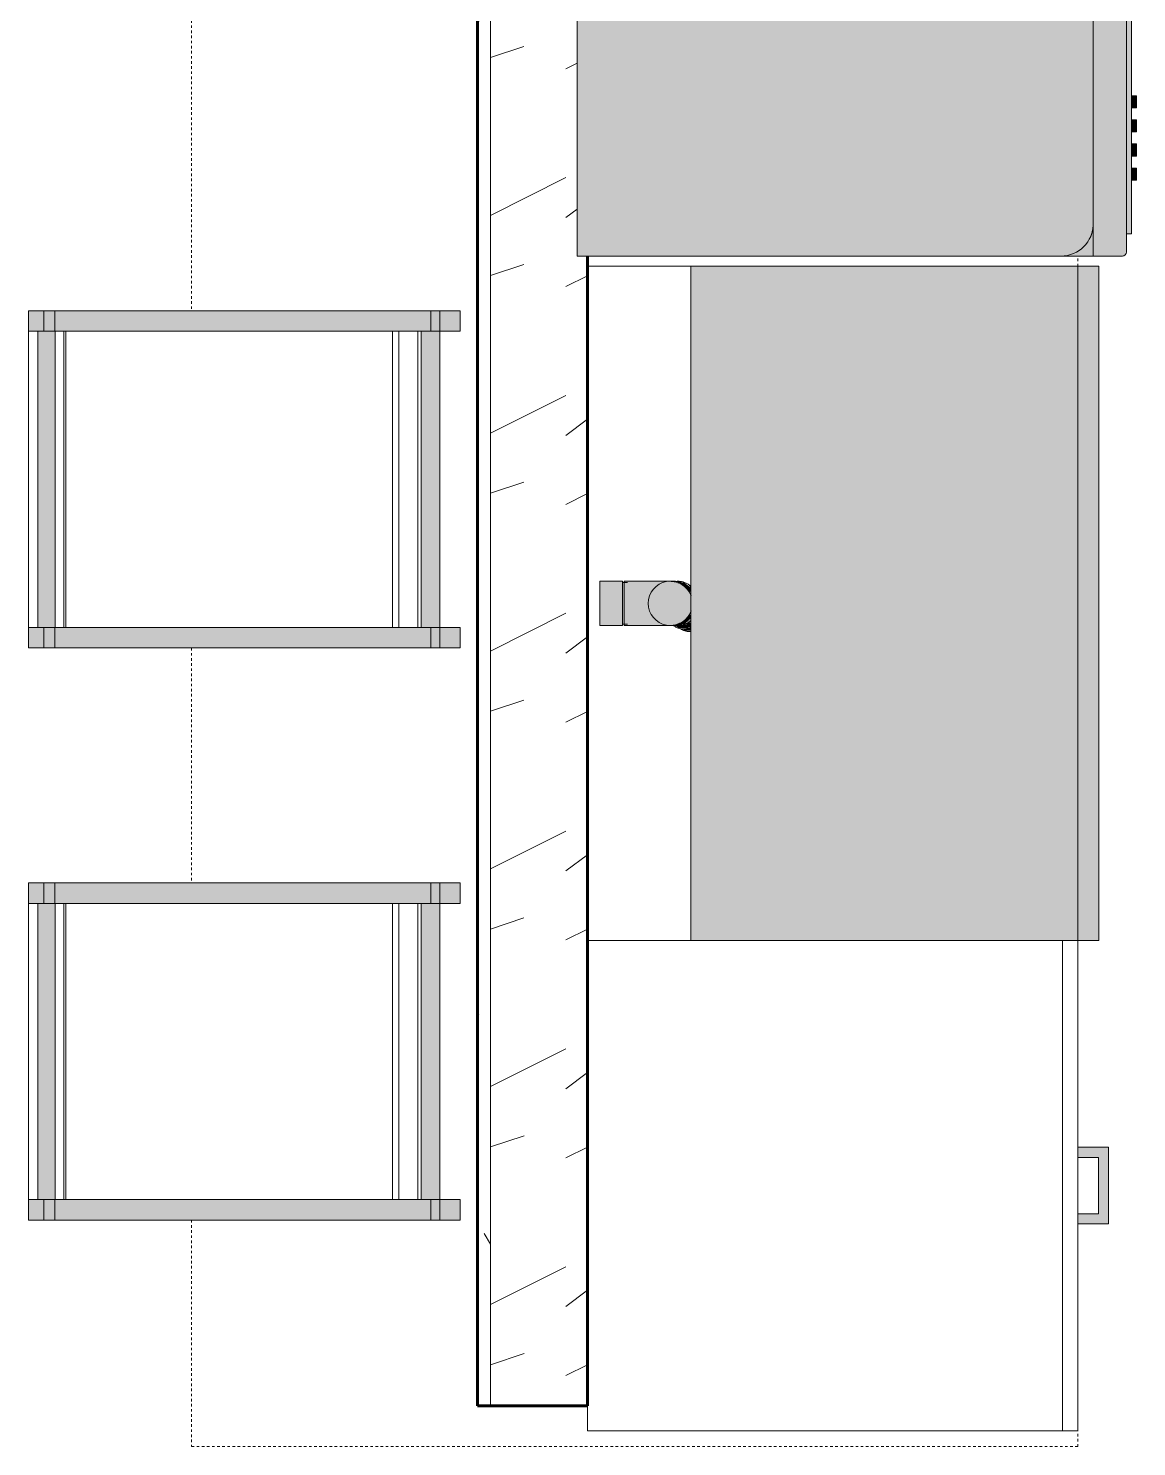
# Model space of a CAD drawing. Header units: inches. Extents: x -4169 to -1846, y 9706 to 12377.
# Drawn here: x -3640.9 to -3586.6, y 10031.1 to 10100.5 of the extents above; entities that cross this region are included whole.
import ezdxf

# ---------------------------------------------------------------- set-up
doc = ezdxf.new("R2010")
doc.units = ezdxf.units.IN
doc.header["$MEASUREMENT"] = 0
doc.linetypes.add('Dash', pattern=[0.25, 0.125, -0.125])
for name, color, linetype, lineweight in [('0-1', 7, 'Continuous', 5), ('0-2', 50, 'Continuous', 18), ('A-GENM-1', 11, 'Continuous', 9), ('A-GENM-2', 250, 'Continuous', 9), ('A-WALL-4', 10, 'Continuous', 60), ('A-WALL-5', 50, 'Continuous', 18), ('A-WALL-PATT-1', 250, 'Continuous', 9), ('A-WALL-PATT-2', 253, 'Continuous', 9), ('I-FURN-1', 250, 'Continuous', 9), ('I-FURN-2', 9, 'Continuous', 9), ('P-SANR-FIXT-2', 250, 'Continuous', 9), ('P-SANR-FIXT-3', 55, 'Continuous', 9), ('Q-CASE-3', 250, 'Continuous', 9), ('Q-CASE-5', 254, 'Continuous', 9), ('Q-CASE-HDLN-1', 250, 'Dash', 9), ('Q-SPCQ-1', 250, 'Continuous', 9), ('Q-SPCQ-2', 55, 'Continuous', 9)]:
    doc.layers.add(name, color=color, linetype=linetype, lineweight=lineweight)

# ---------------------------------------------------------------- blocks, each defined once
blk = doc.blocks.new('OD_CW_Countertop - OD_CW_Countertop-2487201-ENLARGED RCP - 3RD FLOOR PLAN')
at = {"layer": 'Q-CASE-HDLN-1'}
for p, q in [((0.738, 24), (0.738, -19.375)), ((11.829, 24), (0.738, 24)), ((39.829, 24), (28.329, 24)), ((71.052, 24), (56.329, 24)), ((0.738, -19.375), (11.638, -19.375)), ((12.137, -19.375), (14.888, -19.375)), ((15.388, -19.375), (25.513, -19.375)), ((58.513, -19.375), (59.013, -19.375))]:
    blk.add_line(p, q, dxfattribs=at)
blk = doc.blocks.new('Dishwasher_15404 - 34_ counter-1372825-ENLARGED RCP - 3RD FLOOR PLAN')
at = {"layer": 'Q-SPCQ-2'}
for points in [[(0, -24), (23.675, -24), (24.083, -23.946), (24.463, -23.789), (24.833, -23.481), (25.065, -23.149), (25.205, -22.767), (25.25, -22.425), (25.25, -1.575), (25.167, -1.095), (24.982, -0.713), (24.74, -0.424), (24.463, -0.211), (24.083, -0.054), (23.675, 0), (0, 0), (0, -15.5)], [(26.588, -24), (26.731, -23.978), (26.817, -23.942), (26.875, -23.803), (26.868, -0.146), (26.817, -0.058), (26.678, 0), (25.25, 0), (25.25, -24), (25.803, -24)], [(27.125, -2.609), (27.125, -1.093), (26.875, -1.093), (26.875, -2.609)], [(27.125, -3.814), (27.125, -2.609), (26.875, -2.63), (26.875, -3.814)], [(26.875, -20.186), (27.125, -20.186), (27.125, -3.814), (26.875, -3.814), (26.875, -18.074)], [(27.125, -5.808), (27.375, -5.808), (27.375, -4.824), (27.125, -4.824), (27.125, -5.554)], [(27.375, -6.793), (27.375, -5.808), (27.125, -5.808), (27.125, -6.793)], [(27.125, -16.741), (27.375, -16.741), (27.375, -16.15), (27.125, -16.15), (27.125, -16.586)], [(27.375, -17.922), (27.375, -17.331), (27.125, -17.331), (27.125, -17.922)], [(27.375, -19.103), (27.375, -18.512), (27.125, -18.512), (27.125, -19.103)], [(27.125, -20.284), (27.375, -20.284), (27.375, -19.693), (27.125, -19.693), (27.125, -20.186)], [(27.125, -21.391), (27.125, -20.186), (26.875, -20.186), (26.875, -21.391)], [(26.875, -22.907), (27.125, -22.907), (27.125, -21.391), (26.875, -21.391)]]:
    blk.add_hatch(color=256, dxfattribs=at).paths.add_polyline_path(points, flags=0)
h = blk.add_hatch(color=256, dxfattribs=at)
h.paths.add_polyline_path([(23.675, -24), (25.25, -24), (25.25, -22.425), (25.196, -22.833), (24.962, -23.333), (24.74, -23.576), (24.463, -23.789), (24.083, -23.946)], flags=0)
h.paths.add_polyline_path([(25.25, -1.575), (25.25, 0), (23.675, 0), (24.083, -0.054), (24.463, -0.211), (24.833, -0.519), (25.039, -0.787), (25.217, -1.254)], flags=0)
h = blk.add_hatch(color=256, dxfattribs=at)
h.paths.add_polyline_path([(25.065, -23.149), (25.12, -23.053), (25.134, -22.983)], flags=0)
h.paths.add_polyline_path([(25.201, -22.795), (25.217, -22.746), (25.204, -22.776)], flags=0)
h.paths.add_polyline_path([(25.004, -0.742), (24.962, -0.667), (24.982, -0.713)], flags=0)
at = {"layer": 'Q-SPCQ-1'}
for p, q in [((0, -24), (0, 0)), ((0, 0), (23.675, 0)), ((23.675, 0), (25.25, 0)), ((25.25, 0), (26.678, 0)), ((25.25, 0), (25.25, -1.575)), ((26.875, -0.197), (26.875, -23.803)), ((27.125, -1.093), (26.875, -1.093)), ((27.125, -2.609), (27.125, -1.093)), ((25.25, -1.575), (25.25, -22.425)), ((27.125, -3.814), (27.125, -2.609)), ((27.125, -20.186), (27.125, -3.814)), ((27.125, -4.824), (27.375, -4.824)), ((27.375, -5.808), (27.375, -4.824)), ((27.375, -6.793), (27.375, -5.808)), ((27.375, -6.793), (27.125, -6.793)), ((27.375, -16.15), (27.125, -16.15)), ((27.375, -16.741), (27.375, -16.15)), ((27.375, -16.741), (27.125, -16.741)), ((27.375, -17.331), (27.125, -17.331)), ((27.375, -17.922), (27.375, -17.331)), ((27.375, -17.922), (27.125, -17.922)), ((27.375, -18.512), (27.125, -18.512)), ((27.375, -19.103), (27.375, -18.512)), ((27.375, -19.103), (27.125, -19.103)), ((27.375, -19.693), (27.125, -19.693)), ((27.375, -20.284), (27.375, -19.693)), ((27.125, -21.391), (27.125, -20.186)), ((27.375, -20.284), (27.125, -20.284)), ((27.125, -22.907), (27.125, -21.391)), ((25.25, -22.425), (25.25, -24)), ((27.125, -22.907), (26.875, -22.907)), ((23.675, -24), (0, -24)), ((25.25, -24), (23.675, -24)), ((26.678, -24), (25.25, -24))]:
    blk.add_line(p, q, dxfattribs=at)
for centre, radius, start, end in [((26.678, -0.197), 0.197, 0, 90), ((23.675, -1.575), 1.575, 0, 90), ((23.675, -1.575), 1.575, 32.07702, 42.33591), ((26.678, -0.197), 0.197, 15, 75), ((23.675, -1.575), 1.575, 17.81823, 27.52661), ((23.675, -1.575), 1.575, 0, 13.64245), ((23.675, -22.425), 1.575, 270, 0), ((23.675, -22.425), 1.575, 332.47339, 342.18177), ((23.675, -22.425), 1.575, 346.35755, 0), ((23.675, -22.425), 1.575, 317.66409, 327.92298), ((26.678, -23.803), 0.197, 270, 0)]:
    blk.add_arc(centre, radius, start, end, dxfattribs=at)
blk = doc.blocks.new('Bar_Stool_6722_1_ - Bar_Stool_6722_1_-1372833-ENLARGED RCP - 3RD FLOOR PLAN')
at = {"layer": 'I-FURN-2'}
for points in [[(0, -0.46), (0, -0.75), (1, -0.75), (1, 0), (0, 0)], [(15.5, 0), (15.5, -0.75), (16.5, -0.75), (16.5, 0), (16, 0)], [(1, -0.754), (1, -1.305), (15.5, -1.299), (15.5, -0.46), (1, -0.46), (1, -0.75)], [(0, -1.299), (1, -1.299), (1, -0.75), (0, -0.754), (0, -0.941)], [(0, -1.827), (0, -19.692), (1, -19.692), (1, -1.299), (0, -1.299)], [(15.5, -1.299), (16.5, -1.299), (16.5, -0.75), (15.5, -0.754), (15.5, -0.941)], [(15.5, -17.827), (15.5, -19.692), (16.5, -19.692), (16.5, -1.299), (15.5, -1.299), (15.5, -1.827)], [(1, -20.135), (15.5, -20.126), (15.5, -19.223), (1, -19.223), (1, -19.692)], [(0, -19.886), (0, -20.135), (1, -20.135), (1, -19.692), (0, -19.692)], [(15.5, -19.921), (15.5, -20.135), (16.5, -20.135), (16.5, -19.692), (15.5, -19.698), (15.5, -19.886)], [(0, -21.133), (1, -21.133), (1, -20.135), (0, -20.135)], [(15.5, -21.133), (16.5, -21.133), (16.5, -20.135), (15.5, -20.135)]]:
    blk.add_hatch(color=256, dxfattribs=at).paths.add_polyline_path(points, flags=0)
at = {"layer": 'I-FURN-1'}
for p, q in [((0, 0), (0, -0.75)), ((0, 0), (1, 0)), ((1, -0.75), (1, 0)), ((15.5, 0), (1, 0)), ((15.5, -0.46), (1, -0.46)), ((15.5, 0), (15.5, -0.75)), ((15.5, 0), (16.5, 0)), ((16.5, -0.75), (16.5, 0)), ((0, -0.75), (0, -1.299)), ((1, -0.75), (0, -0.75)), ((0, -1.299), (0, -19.692)), ((1, -1.299), (0, -1.299)), ((1, -1.299), (1, -0.75)), ((1, -19.692), (1, -1.299)), ((1, -1.305), (15.5, -1.305)), ((15.5, -0.75), (15.5, -1.299)), ((16.5, -0.75), (15.5, -0.75)), ((15.5, -1.299), (15.5, -19.692)), ((16.5, -1.299), (15.5, -1.299)), ((16.5, -1.299), (16.5, -0.75)), ((16.5, -19.692), (16.5, -1.299)), ((15.5, -1.73), (1, -1.73)), ((15.5, -1.827), (1, -1.827)), ((15.5, -17.827), (1, -17.827)), ((15.5, -18.132), (1, -18.132)), ((15.5, -19.066), (1, -19.066)), ((15.5, -19.223), (1, -19.223)), ((1, -19.692), (0, -19.692)), ((0, -19.692), (0, -20.135)), ((1, -20.135), (1, -19.692)), ((15.5, -19.692), (15.5, -20.135)), ((16.5, -19.692), (15.5, -19.692)), ((16.5, -20.135), (16.5, -19.692)), ((0, -20.135), (0, -21.133)), ((1, -20.135), (0, -20.135)), ((1, -20.135), (15.5, -20.135)), ((1, -21.133), (1, -20.135)), ((15.5, -20.135), (15.5, -21.133)), ((16.5, -20.135), (15.5, -20.135)), ((16.5, -21.133), (16.5, -20.135)), ((0, -21.133), (1, -21.133)), ((15.5, -21.133), (16.5, -21.133))]:
    blk.add_line(p, q, dxfattribs=at)
blk = doc.blocks.new('Bar_Stool_6722_1_ - Bar_Stool_6722_1_-1229311-ENLARGED RCP - 3RD FLOOR PLAN')
at = {"layer": 'I-FURN-2'}
for points in [[(1, 20.135), (1, 21.133), (0, 21.133), (0, 20.135)], [(16.5, 21.133), (15.5, 21.133), (15.5, 20.135), (16.5, 20.135)], [(1, 20.135), (0, 20.135), (0, 19.692), (1, 19.692), (1, 19.886)], [(16.5, 19.692), (16.5, 20.135), (15.5, 20.135), (15.5, 19.692), (16, 19.692)], [(1, 19.692), (0, 19.692), (0, 1.299), (1, 1.299), (1, 17.827)], [(16.5, 18.846), (16.5, 19.692), (15.5, 19.692), (15.5, 1.299), (16.5, 1.299), (16.5, 17.827)], [(1, 1.299), (0, 1.299), (0, 0.75), (1, 0.754), (1, 0.941)], [(1, 0.46), (1, 0.75), (0, 0.75), (0, 0), (1, 0)], [(16.5, 0.754), (16.5, 1.299), (15.5, 1.299), (15.5, 0.75), (16.5, 0.75)], [(16.5, 0.46), (16.5, 0.75), (15.5, 0.75), (15.5, 0), (16.5, 0)]]:
    blk.add_hatch(color=256, dxfattribs=at).paths.add_polyline_path(points, flags=0)
h = blk.add_hatch(color=256, dxfattribs=at)
h.paths.add_polyline_path([(8.949, 20.135), (1, 20.135), (1, 19.223), (8.949, 19.223)], flags=0)
h.paths.add_polyline_path([(15.5, 19.921), (15.5, 20.135), (8.949, 20.135), (8.949, 19.223), (15.5, 19.223), (15.5, 19.692)], flags=0)
h = blk.add_hatch(color=256, dxfattribs=at)
h.paths.add_polyline_path([(8.949, 1.305), (1, 1.299), (1, 0.46), (8.949, 0.46), (8.949, 0.754)], flags=0)
h.paths.add_polyline_path([(15.5, 0.75), (15.5, 1.305), (8.949, 1.299), (8.949, 0.46), (15.5, 0.46)], flags=0)
at = {"layer": 'I-FURN-1'}
for p, q in [((1, 21.133), (0, 21.133)), ((0, 21.133), (0, 20.135)), ((1, 20.135), (1, 21.133)), ((16.5, 21.133), (15.5, 21.133)), ((15.5, 21.133), (15.5, 20.135)), ((16.5, 20.135), (16.5, 21.133)), ((0, 20.135), (0, 19.692)), ((0, 20.135), (1, 20.135)), ((15.5, 20.135), (1, 20.135)), ((1, 19.692), (1, 20.135)), ((15.5, 20.135), (15.5, 19.692)), ((15.5, 20.135), (16.5, 20.135)), ((16.5, 19.692), (16.5, 20.135)), ((0, 19.692), (0, 1.299)), ((0, 19.692), (1, 19.692)), ((1, 1.299), (1, 19.692)), ((15.5, 19.692), (15.5, 1.299)), ((15.5, 19.692), (16.5, 19.692)), ((16.5, 1.299), (16.5, 19.692)), ((1, 19.223), (15.5, 19.223)), ((1, 19.066), (15.5, 19.066)), ((1, 18.132), (15.5, 18.132)), ((1, 17.827), (15.5, 17.827)), ((1, 1.827), (15.5, 1.827)), ((1, 1.73), (15.5, 1.73)), ((0, 1.299), (1, 1.299)), ((0, 1.299), (0, 0.75)), ((0, 0.75), (0, 0)), ((0, 0.75), (1, 0.75)), ((15.5, 1.305), (1, 1.305)), ((1, 0.75), (1, 1.299)), ((1, 0), (1, 0.75)), ((15.5, 1.299), (16.5, 1.299)), ((15.5, 1.299), (15.5, 0.75)), ((15.5, 0.75), (15.5, 0)), ((15.5, 0.75), (16.5, 0.75)), ((16.5, 0.75), (16.5, 1.299)), ((16.5, 0), (16.5, 0.75)), ((1, 0.46), (15.5, 0.46)), ((16.5, 0), (15.5, 0)), ((1, 0), (0, 0)), ((1, 0), (15.5, 0))]:
    blk.add_line(p, q, dxfattribs=at)
blk = doc.blocks.new('Vanity Cabinet-Double Door - 33_-2164608-ENLARGED RCP - 3RD FLOOR PLAN')
at = {"layer": 'Q-CASE-3'}
for p, q in [((-15.762, -24), (-15.762, 0)), ((-15.762, 0), (17.238, 0)), ((17.238, 0), (17.238, -24)), ((17.238, -24), (-15.762, -24))]:
    blk.add_line(p, q, dxfattribs=at)
blk = doc.blocks.new('Base Cabinet 3 Drawer 230 - Base Cabinet 3 Drawer 230 24_-2554933-ENLARGED RCP - 3RD FLOOR PLAN')
at = {"layer": 'Q-CASE-5'}
blk.add_hatch(color=256, dxfattribs=at).paths.add_polyline_path([(-1.137, -24.924), (-1.137, -25.5), (2.613, -25.5), (2.613, -24), (2.113, -24), (2.113, -25.001), (-0.638, -25.001), (-0.638, -24), (-1.137, -24)], flags=0)
at = {"layer": 'Q-CASE-3'}
for p, q in [((-11.262, -23.25), (-11.262, 0)), ((-11.262, 0), (12.738, 0)), ((12.738, 0), (12.738, -23.25)), ((-11.262, -23.25), (-11.262, -24)), ((12.738, -23.25), (-11.262, -23.25)), ((12.738, -24), (12.738, -23.25)), ((-11.262, -24), (12.738, -24)), ((-0.638, -24), (-1.137, -24)), ((-1.137, -25.5), (-1.137, -24)), ((-0.638, -25.001), (-0.638, -24)), ((2.113, -25.001), (2.113, -24)), ((2.113, -24), (2.613, -24)), ((2.613, -24), (2.613, -25.5)), ((2.613, -25.5), (-1.137, -25.5)), ((-0.638, -25.001), (2.113, -25.001))]:
    blk.add_line(p, q, dxfattribs=at)
blk = doc.blocks.new('kitchen_faucet_14143 - kitchen_faucet_14143-V69-ENLARGED RCP - 3RD FLOOR PLAN')
at = {"layer": 'A-GENM-1'}
for points in [[(-0.715, 1.327), (-1.009, 1.327), (-0.982, 1.209), (-0.541, 1.217), (-0.701, 1.327), (-0.713, 1.327)], [(-0.742, 1.209), (-1.009, 1.182), (-1.009, 0.958), (-0.895, 1.021), (-0.246, 1.05), (-0.212, 1.055), (-0.39, 1.209), (-0.722, 1.209)], [(0, 1.083), (-0.284, 1.044), (-0.607, 0.887), (-0.793, 0.73), (-0.981, 0.438), (-1.009, 0.295), (-0.983, -0.432), (-0.938, -0.541), (-0.701, -0.815), (-0.541, -0.938), (-0.173, -1.06), (0, -1.083), (0.355, -1.015), (0.601, -0.892), (0.829, -0.684), (0.938, -0.541), (1.055, -0.213), (1.069, 0.102), (1.046, 0.28), (0.871, 0.628), (0.697, 0.819), (0.485, 0.961), (0.249, 1.05)], [(-0.636, 1.03), (-0.72, 1.001), (-1.009, 0.73), (-0.982, 0.65), (-0.821, 0.817), (-0.701, 0.914), (-0.568, 1.03), (-0.597, 1.03)], [(-0.794, 0.963), (-1.009, 0.79), (-0.998, 0.774), (-0.795, 0.96)], [(-0.917, 1.021), (-0.967, 0.992), (-0.864, 0.917), (-0.775, 1.007), (-0.805, 1.021), (-0.902, 1.021)], [(-0.626, 0.963), (-0.844, 0.789), (-0.806, 0.793), (-0.626, 0.963)], [(-0.574, 0.963), (-0.802, 0.777), (-0.676, 0.881), (-0.576, 0.956)], [(-0.55, 0.963), (-0.772, 0.79), (-0.671, 0.864), (-0.554, 0.954), (-0.551, 0.961)], [(-0.571, 0.915), (-0.714, 0.825), (-0.648, 0.856), (-0.585, 0.904)], [(-0.364, 1.03), (-0.393, 1.005), (-0.363, 1.03)], [(1.41, 1.083), (0, 1.083), (0.355, 1.015), (0.541, 0.938), (0.793, 0.73), (0.938, 0.541), (1.046, 0.28), (1.083, 0), (1.046, -0.28), (0.882, -0.614), (0.766, -0.766), (0.541, -0.938), (0.28, -1.046), (0, -1.083), (2.264, -1.083), (2.264, 1.083)], [(2.264, 1.024), (2.264, -1.024), (2.342, -1.024), (2.342, 1.024)], [(3.445, 1.083), (2.342, 1.083), (2.342, -1.083), (3.445, -1.083), (3.445, 1.046)], [(-1.009, -0.611), (-0.998, -0.774), (-0.665, -1.03), (-0.543, -1.008), (-1.008, -0.614)], [(-0.981, -0.591), (-1.008, -0.603), (-0.962, -0.666), (-0.474, -1.03), (-0.491, -1.007), (-0.979, -0.591)], [(-0.962, -0.591), (-0.962, -0.6), (-0.959, -0.591)], [(-0.945, -0.591), (-0.911, -0.653), (-0.93, -0.602), (-0.939, -0.591)], [(-0.934, -0.591), (-0.883, -0.664), (-0.886, -0.627), (-0.92, -0.591), (-0.932, -0.591)], [(-0.896, -0.596), (-0.87, -0.647), (-0.894, -0.599)], [(-1.009, -0.765), (-0.986, -0.851), (-0.949, -0.833), (-1.005, -0.768)]]:
    blk.add_hatch(color=256, dxfattribs=at).paths.add_polyline_path(points, flags=0)
h = blk.add_hatch(color=256, dxfattribs=at)
h.paths.add_polyline_path([(-0.489, 1.03), (-0.547, 1.004), (-0.558, 0.958), (-0.472, 1.03)], flags=0)
h.paths.add_polyline_path([(-0.751, 0.838), (-1.009, 0.591), (-0.952, 0.616), (-0.917, 0.66), (-0.768, 0.818), (-0.755, 0.833)], flags=0)
h = blk.add_hatch(color=256, dxfattribs=at)
h.paths.add_polyline_path([(-0.448, 1.03), (-0.492, 1.006), (-0.445, 1.03)], flags=0)
h.paths.add_polyline_path([(-0.804, 0.752), (-0.959, 0.591), (-0.938, 0.617), (-0.902, 0.66), (-0.806, 0.75)], flags=0)
h = blk.add_hatch(color=256, dxfattribs=at)
h.paths.add_polyline_path([(-0.43, 1.03), (-0.472, 1.005), (-0.476, 0.965), (-0.421, 1.018), (-0.421, 1.03)], flags=0)
h.paths.add_polyline_path([(-0.759, 0.775), (-0.943, 0.591), (-0.927, 0.611), (-0.883, 0.664), (-0.771, 0.762)], flags=0)
h = blk.add_hatch(color=256, dxfattribs=at)
h.paths.add_polyline_path([(-0.375, 1.03), (-0.434, 1.002), (-0.409, 0.993), (-0.372, 1.03)], flags=0)
h.paths.add_polyline_path([(-0.785, 0.741), (-0.932, 0.591), (-0.896, 0.596), (-0.852, 0.66), (-0.785, 0.74)], flags=0)
h = blk.add_hatch(color=256, dxfattribs=at)
h.paths.add_polyline_path([(-0.9, 0.591), (-1.009, 0.57), (-0.981, 0.438), (-0.902, 0.588)], flags=0)
h.paths.add_polyline_path([(-1.009, -0.369), (-1.009, -0.591), (-0.915, -0.57), (-0.964, -0.477), (-0.989, -0.418)], flags=0)
h = blk.add_hatch(color=256, dxfattribs=at)
h.paths.add_polyline_path([(-0.959, -0.591), (-0.92, -0.658), (-0.938, -0.615), (-0.952, -0.591)], flags=0)
h.paths.add_polyline_path([(-0.564, -0.931), (-0.509, -0.993), (-0.549, -0.944)], flags=0)
at = {"layer": 'A-GENM-2'}
for p, q in [((-1.018, 1.348), (-0.991, 1.326)), ((-0.413, 0.992), (-0.375, 1.008)), ((-0.055, 1.083), (-0.014, 1.082)), ((-0.041, 1.083), (0, 1.082)), ((0, 1.083), (2.264, 1.083)), ((2.101, 1.024), (2.342, 1.024)), ((2.264, -1.083), (2.264, 1.083)), ((2.342, 1.083), (3.445, 1.083)), ((2.342, 1.083), (2.342, -1.083)), ((3.445, -1.083), (3.445, 1.083)), ((-1.009, 0.591), (-0.9, 0.591)), ((-0.964, 0.595), (-0.958, 0.607)), ((-0.9, -0.591), (-1.009, -0.591)), ((-0.364, -1.013), (-0.403, -0.996)), ((2.264, -1.083), (0, -1.083)), ((2.342, -1.024), (2.101, -1.024)), ((3.445, -1.083), (2.342, -1.083))]:
    blk.add_line(p, q, dxfattribs=at)
at = {"layer": 'A-GENM-2', "flags": 128}
for points in [[(-0.688, 1.065), (-0.718, 1.064), (-0.749, 1.062), (-0.78, 1.059), (-0.81, 1.054), (-0.84, 1.048), (-0.87, 1.04), (-0.9, 1.031), (-0.929, 1.021), (-0.958, 1.01), (-0.987, 0.997), (-1.015, 0.983)], [(-1.008, 1.375), (-0.973, 1.378), (-0.937, 1.38), (-0.927, 1.38)], [(-1.008, 1.202), (-0.971, 1.215), (-0.933, 1.227), (-0.894, 1.237), (-0.856, 1.246), (-0.817, 1.252), (-0.777, 1.257), (-0.738, 1.26), (-0.699, 1.262), (-0.688, 1.262)], [(-1.003, 0.642), (-0.979, 0.676), (-0.955, 0.71), (-0.928, 0.742), (-0.901, 0.773), (-0.873, 0.802), (-0.843, 0.831), (-0.813, 0.858), (-0.781, 0.884), (-0.749, 0.908), (-0.716, 0.931), (-0.682, 0.952), (-0.647, 0.972), (-0.611, 0.991), (-0.575, 1.008), (-0.538, 1.023), (-0.5, 1.036), (-0.463, 1.048), (-0.424, 1.058), (-0.385, 1.067), (-0.346, 1.073), (-0.307, 1.078), (-0.268, 1.081), (-0.228, 1.083), (-0.218, 1.083)], [(-0.981, 0.858), (-0.95, 0.884), (-0.918, 0.908), (-0.884, 0.931), (-0.85, 0.952), (-0.815, 0.972), (-0.78, 0.991), (-0.743, 1.008), (-0.706, 1.023), (-0.669, 1.036), (-0.631, 1.048), (-0.593, 1.058), (-0.554, 1.067), (-0.515, 1.073), (-0.476, 1.078), (-0.436, 1.081), (-0.397, 1.083), (-0.386, 1.083)], [(-0.973, 0.607), (-0.951, 0.642), (-0.927, 0.676), (-0.902, 0.71), (-0.876, 0.742), (-0.849, 0.773), (-0.821, 0.802), (-0.791, 0.831), (-0.761, 0.858), (-0.729, 0.884), (-0.697, 0.908), (-0.664, 0.931), (-0.629, 0.952), (-0.595, 0.972), (-0.559, 0.991), (-0.523, 1.008), (-0.486, 1.023), (-0.448, 1.036), (-0.41, 1.048), (-0.372, 1.058), (-0.333, 1.067), (-0.294, 1.073), (-0.255, 1.078), (-0.216, 1.081), (-0.176, 1.083), (-0.166, 1.083)], [(-0.968, 1.001), (-0.952, 0.974), (-0.936, 0.947), (-0.922, 0.918), (-0.908, 0.888)], [(-0.964, 0.597), (-0.958, 0.608), (-0.935, 0.643), (-0.911, 0.677), (-0.886, 0.71), (-0.859, 0.742), (-0.831, 0.773), (-0.803, 0.803), (-0.773, 0.831), (-0.742, 0.858), (-0.71, 0.884), (-0.677, 0.909), (-0.643, 0.931), (-0.608, 0.953), (-0.573, 0.973), (-0.537, 0.991), (-0.5, 1.008), (-0.463, 1.023), (-0.425, 1.036), (-0.386, 1.048), (-0.347, 1.058), (-0.308, 1.067), (-0.268, 1.073), (-0.229, 1.078), (-0.189, 1.081), (-0.149, 1.083), (-0.138, 1.083)], [(-0.943, 0.609), (-0.919, 0.644), (-0.894, 0.678), (-0.868, 0.712), (-0.84, 0.744), (-0.812, 0.774), (-0.782, 0.804), (-0.751, 0.833), (-0.719, 0.86), (-0.686, 0.885), (-0.652, 0.909), (-0.617, 0.932), (-0.581, 0.954), (-0.545, 0.973), (-0.507, 0.992), (-0.469, 1.008), (-0.431, 1.023), (-0.392, 1.037), (-0.352, 1.048), (-0.312, 1.058), (-0.272, 1.067), (-0.231, 1.073), (-0.19, 1.078), (-0.149, 1.081), (-0.108, 1.083), (-0.097, 1.083)], [(-0.927, 1.38), (-0.892, 1.379), (-0.856, 1.376), (-0.821, 1.372), (-0.786, 1.365), (-0.751, 1.357), (-0.716, 1.347), (-0.682, 1.335), (-0.648, 1.322), (-0.615, 1.307), (-0.583, 1.29), (-0.551, 1.272), (-0.519, 1.252), (-0.489, 1.231)], [(-0.911, 0.676), (-0.887, 0.71), (-0.86, 0.742), (-0.833, 0.773), (-0.805, 0.802), (-0.775, 0.831), (-0.745, 0.858), (-0.713, 0.884), (-0.681, 0.908), (-0.648, 0.931), (-0.614, 0.952), (-0.579, 0.972), (-0.543, 0.991), (-0.507, 1.008), (-0.474, 1.021)], [(-0.906, 0.609), (-0.882, 0.644), (-0.857, 0.679), (-0.831, 0.712), (-0.803, 0.744), (-0.774, 0.775), (-0.744, 0.804), (-0.713, 0.833), (-0.681, 0.86), (-0.647, 0.885), (-0.613, 0.91), (-0.578, 0.932), (-0.542, 0.954), (-0.505, 0.974), (-0.468, 0.992), (-0.43, 1.008), (-0.391, 1.023), (-0.352, 1.037), (-0.312, 1.048), (-0.272, 1.058), (-0.231, 1.067), (-0.19, 1.073), (-0.149, 1.078), (-0.108, 1.081), (-0.066, 1.083), (-0.055, 1.083)], [(-0.894, 0.611), (-0.868, 0.647), (-0.842, 0.681), (-0.814, 0.714), (-0.785, 0.746), (-0.754, 0.777), (-0.723, 0.806), (-0.69, 0.834), (-0.656, 0.861), (-0.621, 0.887)], [(-0.894, 0.611), (-0.868, 0.647), (-0.842, 0.681), (-0.814, 0.714), (-0.785, 0.746), (-0.754, 0.777), (-0.723, 0.806), (-0.69, 0.834), (-0.656, 0.861), (-0.621, 0.887)], [(-0.894, 0.611), (-0.868, 0.647), (-0.842, 0.681), (-0.814, 0.714), (-0.785, 0.746), (-0.754, 0.777), (-0.723, 0.806), (-0.69, 0.834), (-0.656, 0.861), (-0.621, 0.887)], [(-0.894, 0.611), (-0.868, 0.647), (-0.842, 0.681), (-0.814, 0.714), (-0.785, 0.746), (-0.754, 0.777), (-0.723, 0.806), (-0.69, 0.834), (-0.656, 0.861), (-0.621, 0.887)], [(-0.894, 0.611), (-0.868, 0.647), (-0.842, 0.681), (-0.814, 0.714), (-0.785, 0.746), (-0.754, 0.777), (-0.723, 0.806), (-0.69, 0.834), (-0.656, 0.861), (-0.621, 0.887)], [(-0.894, 0.611), (-0.868, 0.647), (-0.842, 0.681), (-0.814, 0.714), (-0.785, 0.746), (-0.754, 0.777), (-0.723, 0.806), (-0.69, 0.834), (-0.656, 0.861), (-0.621, 0.887)], [(-0.892, 0.609), (-0.868, 0.644), (-0.843, 0.679), (-0.817, 0.712), (-0.789, 0.744), (-0.76, 0.775), (-0.73, 0.804), (-0.699, 0.833), (-0.667, 0.86), (-0.634, 0.885), (-0.599, 0.91), (-0.564, 0.932), (-0.528, 0.954), (-0.492, 0.974), (-0.454, 0.992), (-0.416, 1.008), (-0.377, 1.023), (-0.338, 1.037), (-0.298, 1.048), (-0.258, 1.058), (-0.217, 1.067), (-0.176, 1.073), (-0.135, 1.078), (-0.094, 1.081), (-0.053, 1.083), (-0.041, 1.083)], [(-0.688, 1.262), (-0.648, 1.261), (-0.609, 1.258), (-0.57, 1.254), (-0.531, 1.248), (-0.492, 1.24), (-0.453, 1.23), (-0.415, 1.219), (-0.378, 1.206), (-0.341, 1.191), (-0.304, 1.175), (-0.268, 1.157), (-0.233, 1.137), (-0.199, 1.116), (-0.165, 1.093), (-0.133, 1.069)], [(-0.497, 1.038), (-0.527, 1.046), (-0.557, 1.052), (-0.588, 1.058), (-0.618, 1.061), (-0.649, 1.064), (-0.68, 1.065), (-0.688, 1.065)], [(-0.621, 0.887), (-0.585, 0.911), (-0.548, 0.934), (-0.51, 0.955), (-0.472, 0.975), (-0.432, 0.993), (-0.392, 1.009), (-0.352, 1.024), (-0.31, 1.037)], [(-0.621, 0.887), (-0.585, 0.911), (-0.548, 0.934), (-0.51, 0.955), (-0.472, 0.975), (-0.432, 0.993), (-0.392, 1.009), (-0.352, 1.024), (-0.31, 1.037)], [(-0.621, 0.887), (-0.585, 0.911), (-0.548, 0.934), (-0.51, 0.955), (-0.472, 0.975), (-0.432, 0.993), (-0.392, 1.009), (-0.352, 1.024), (-0.31, 1.037)], [(-0.621, 0.887), (-0.585, 0.911), (-0.548, 0.934), (-0.51, 0.955), (-0.472, 0.975), (-0.432, 0.993), (-0.392, 1.009), (-0.352, 1.024), (-0.31, 1.037)], [(-0.621, 0.887), (-0.585, 0.911), (-0.548, 0.934), (-0.51, 0.955), (-0.472, 0.975), (-0.432, 0.993), (-0.392, 1.009), (-0.352, 1.024), (-0.31, 1.037)], [(-0.621, 0.887), (-0.585, 0.911), (-0.548, 0.934), (-0.51, 0.955), (-0.472, 0.975), (-0.432, 0.993), (-0.392, 1.009), (-0.352, 1.024), (-0.31, 1.037)], [(-0.437, 1.035), (-0.432, 1.036), (-0.395, 1.048), (-0.356, 1.058), (-0.317, 1.067), (-0.278, 1.073), (-0.239, 1.078), (-0.2, 1.081), (-0.16, 1.083), (-0.15, 1.083)], [(-0.386, 1.083), (-0.347, 1.082), (-0.307, 1.079), (-0.268, 1.075), (-0.229, 1.069), (-0.19, 1.061)], [(-0.269, 1.049), (-0.227, 1.059), (-0.184, 1.067), (-0.141, 1.073), (-0.098, 1.078), (-0.055, 1.081), (-0.012, 1.083)], [(-0.269, 1.049), (-0.227, 1.059), (-0.184, 1.067), (-0.141, 1.073), (-0.098, 1.078), (-0.055, 1.081), (-0.012, 1.083)], [(-0.269, 1.049), (-0.227, 1.059), (-0.184, 1.067), (-0.141, 1.073), (-0.098, 1.078), (-0.055, 1.081), (-0.012, 1.083)], [(-0.269, 1.049), (-0.227, 1.059), (-0.184, 1.067), (-0.141, 1.073), (-0.098, 1.078), (-0.055, 1.081), (-0.012, 1.083)], [(-0.269, 1.049), (-0.227, 1.059), (-0.184, 1.067), (-0.141, 1.073), (-0.098, 1.078), (-0.055, 1.081), (-0.012, 1.083)], [(-0.269, 1.049), (-0.227, 1.059), (-0.184, 1.067), (-0.141, 1.073), (-0.098, 1.078), (-0.055, 1.081), (-0.012, 1.083)], [(-0.253, 1.049), (-0.216, 1.058), (-0.176, 1.067), (-0.135, 1.073), (-0.094, 1.078), (-0.053, 1.081), (-0.011, 1.083)], [(-0.218, 1.083), (-0.178, 1.082), (-0.139, 1.079), (-0.099, 1.075)], [(-0.166, 1.083), (-0.126, 1.082), (-0.087, 1.079), (-0.054, 1.076)], [(-0.15, 1.083), (-0.11, 1.082), (-0.071, 1.079)], [(-0.138, 1.083), (-0.098, 1.082), (-0.058, 1.079)], [(-0.097, 1.083), (-0.055, 1.082), (-0.023, 1.08)], [(-0.218, -1.083), (-0.257, -1.082), (-0.297, -1.079), (-0.336, -1.075), (-0.375, -1.069), (-0.414, -1.061), (-0.452, -1.051), (-0.49, -1.04), (-0.528, -1.027), (-0.565, -1.012), (-0.601, -0.995), (-0.637, -0.978), (-0.672, -0.958), (-0.707, -0.937), (-0.74, -0.914), (-0.773, -0.89), (-0.805, -0.865), (-0.835, -0.838), (-0.865, -0.81), (-0.894, -0.781), (-0.921, -0.75), (-0.948, -0.718), (-0.973, -0.685), (-0.997, -0.652)], [(-0.166, -1.083), (-0.205, -1.082), (-0.244, -1.079), (-0.284, -1.075), (-0.323, -1.069), (-0.362, -1.061), (-0.4, -1.051), (-0.438, -1.04), (-0.476, -1.027), (-0.513, -1.012), (-0.549, -0.995), (-0.585, -0.978), (-0.62, -0.958), (-0.654, -0.937), (-0.688, -0.914), (-0.721, -0.89), (-0.752, -0.865), (-0.783, -0.838), (-0.813, -0.81), (-0.842, -0.781), (-0.869, -0.75), (-0.895, -0.718), (-0.921, -0.685), (-0.945, -0.652), (-0.967, -0.617)], [(-0.138, -1.083), (-0.178, -1.082), (-0.218, -1.079), (-0.258, -1.075), (-0.297, -1.069), (-0.337, -1.061), (-0.376, -1.051), (-0.414, -1.04), (-0.452, -1.027), (-0.49, -1.012), (-0.527, -0.996), (-0.563, -0.978), (-0.599, -0.958), (-0.634, -0.937), (-0.668, -0.915), (-0.701, -0.891), (-0.733, -0.866), (-0.764, -0.839), (-0.795, -0.811), (-0.824, -0.781), (-0.852, -0.751), (-0.879, -0.719), (-0.904, -0.686), (-0.929, -0.652), (-0.952, -0.617), (-0.964, -0.597)], [(-0.097, -1.083), (-0.138, -1.082), (-0.179, -1.079), (-0.22, -1.075), (-0.261, -1.069), (-0.301, -1.061), (-0.341, -1.051), (-0.381, -1.04), (-0.42, -1.027), (-0.459, -1.013), (-0.497, -0.996), (-0.535, -0.979), (-0.571, -0.959), (-0.607, -0.938), (-0.642, -0.916), (-0.677, -0.892), (-0.71, -0.867), (-0.742, -0.84), (-0.774, -0.812), (-0.804, -0.783), (-0.833, -0.752), (-0.861, -0.72), (-0.887, -0.687), (-0.912, -0.654), (-0.936, -0.619)], [(-0.497, -1.012), (-0.533, -0.995), (-0.569, -0.978), (-0.604, -0.958), (-0.639, -0.937), (-0.672, -0.914), (-0.705, -0.89), (-0.737, -0.865), (-0.767, -0.838), (-0.797, -0.81), (-0.826, -0.781), (-0.853, -0.75), (-0.88, -0.718), (-0.905, -0.685), (-0.929, -0.652)], [(0.012, -1.083), (-0.032, -1.082), (-0.075, -1.08), (-0.118, -1.076), (-0.161, -1.071), (-0.204, -1.063), (-0.246, -1.054), (-0.288, -1.044), (-0.329, -1.031), (-0.37, -1.017), (-0.411, -1.002), (-0.451, -0.984), (-0.49, -0.966), (-0.528, -0.945), (-0.565, -0.923), (-0.602, -0.9), (-0.637, -0.875), (-0.672, -0.849), (-0.705, -0.822), (-0.737, -0.793), (-0.768, -0.763), (-0.798, -0.731), (-0.827, -0.699), (-0.854, -0.665), (-0.88, -0.63), (-0.905, -0.595)], [(0.012, -1.083), (-0.032, -1.082), (-0.075, -1.08), (-0.118, -1.076), (-0.161, -1.071), (-0.204, -1.063), (-0.246, -1.054), (-0.288, -1.044), (-0.329, -1.031), (-0.37, -1.017), (-0.411, -1.002), (-0.451, -0.984), (-0.49, -0.966), (-0.528, -0.945), (-0.565, -0.923), (-0.602, -0.9), (-0.637, -0.875), (-0.672, -0.849), (-0.705, -0.822), (-0.737, -0.793), (-0.768, -0.763), (-0.798, -0.731), (-0.827, -0.699), (-0.854, -0.665), (-0.88, -0.63), (-0.905, -0.595)], [(0.012, -1.083), (-0.032, -1.082), (-0.075, -1.08), (-0.118, -1.076), (-0.161, -1.071), (-0.204, -1.063), (-0.246, -1.054), (-0.288, -1.044), (-0.329, -1.031), (-0.37, -1.017), (-0.411, -1.002), (-0.451, -0.984), (-0.49, -0.966), (-0.528, -0.945), (-0.565, -0.923), (-0.602, -0.9), (-0.637, -0.875), (-0.672, -0.849), (-0.705, -0.822), (-0.737, -0.793), (-0.768, -0.763), (-0.798, -0.731), (-0.827, -0.699), (-0.854, -0.665), (-0.88, -0.63), (-0.905, -0.595)], [(0.012, -1.083), (-0.032, -1.082), (-0.075, -1.08), (-0.118, -1.076), (-0.161, -1.071), (-0.204, -1.063), (-0.246, -1.054), (-0.288, -1.044), (-0.329, -1.031), (-0.37, -1.017), (-0.411, -1.002), (-0.451, -0.984), (-0.49, -0.966), (-0.528, -0.945), (-0.565, -0.923), (-0.602, -0.9), (-0.637, -0.875), (-0.672, -0.849), (-0.705, -0.822), (-0.737, -0.793), (-0.768, -0.763), (-0.798, -0.731), (-0.827, -0.699), (-0.854, -0.665), (-0.88, -0.63), (-0.905, -0.595)], [(0.012, -1.083), (-0.032, -1.082), (-0.075, -1.08), (-0.118, -1.076), (-0.161, -1.071), (-0.204, -1.063), (-0.246, -1.054), (-0.288, -1.044), (-0.329, -1.031), (-0.37, -1.017), (-0.411, -1.002), (-0.451, -0.984), (-0.49, -0.966), (-0.528, -0.945), (-0.565, -0.923), (-0.602, -0.9), (-0.637, -0.875), (-0.672, -0.849), (-0.705, -0.822), (-0.737, -0.793), (-0.768, -0.763), (-0.798, -0.731), (-0.827, -0.699), (-0.854, -0.665), (-0.88, -0.63), (-0.905, -0.595)], [(0.012, -1.083), (-0.032, -1.082), (-0.075, -1.08), (-0.118, -1.076), (-0.161, -1.071), (-0.204, -1.063), (-0.246, -1.054), (-0.288, -1.044), (-0.329, -1.031), (-0.37, -1.017), (-0.411, -1.002), (-0.451, -0.984), (-0.49, -0.966), (-0.528, -0.945), (-0.565, -0.923), (-0.602, -0.9), (-0.637, -0.875), (-0.672, -0.849), (-0.705, -0.822), (-0.737, -0.793), (-0.768, -0.763), (-0.798, -0.731), (-0.827, -0.699), (-0.854, -0.665), (-0.88, -0.63), (-0.905, -0.595)], [(-0.055, -1.083), (-0.097, -1.082), (-0.138, -1.079), (-0.179, -1.075), (-0.22, -1.069), (-0.261, -1.061), (-0.301, -1.051), (-0.341, -1.04), (-0.38, -1.027), (-0.419, -1.013), (-0.458, -0.996), (-0.495, -0.979), (-0.532, -0.959), (-0.569, -0.938), (-0.604, -0.916), (-0.638, -0.892), (-0.672, -0.867), (-0.704, -0.84), (-0.736, -0.812), (-0.766, -0.783), (-0.795, -0.752), (-0.823, -0.721), (-0.85, -0.688), (-0.875, -0.654), (-0.9, -0.619)], [(-0.041, -1.083), (-0.083, -1.082), (-0.124, -1.079), (-0.165, -1.075), (-0.206, -1.069), (-0.247, -1.061), (-0.287, -1.051), (-0.327, -1.04), (-0.367, -1.027), (-0.406, -1.013), (-0.444, -0.996), (-0.482, -0.979), (-0.519, -0.959), (-0.555, -0.938), (-0.59, -0.916), (-0.625, -0.892), (-0.658, -0.867), (-0.691, -0.84), (-0.722, -0.812), (-0.752, -0.783), (-0.781, -0.752), (-0.809, -0.721), (-0.836, -0.688), (-0.862, -0.654), (-0.886, -0.619)], [(-0.922, -0.872), (-0.96, -0.861), (-0.998, -0.848), (-1.014, -0.841)], [(-0.386, -1.083), (-0.426, -1.082), (-0.465, -1.079), (-0.504, -1.075), (-0.543, -1.069), (-0.582, -1.061), (-0.621, -1.051), (-0.659, -1.04), (-0.696, -1.027), (-0.733, -1.012), (-0.77, -0.995), (-0.806, -0.978), (-0.841, -0.958), (-0.875, -0.937), (-0.909, -0.914), (-0.941, -0.89), (-0.973, -0.865), (-1.004, -0.838)], [(-0.15, -1.083), (-0.189, -1.082), (-0.229, -1.079), (-0.268, -1.075), (-0.307, -1.069), (-0.346, -1.061), (-0.384, -1.051), (-0.422, -1.04), (-0.456, -1.028)], [(-0.182, -1.059), (-0.218, -1.067), (-0.257, -1.073), (-0.297, -1.078), (-0.336, -1.081), (-0.376, -1.083), (-0.386, -1.083)], [(0, -1.083), (-0.041, -1.082), (-0.083, -1.079), (-0.124, -1.075), (-0.165, -1.069), (-0.206, -1.061), (-0.246, -1.051)], [(-0.089, -1.073), (-0.128, -1.078), (-0.168, -1.081), (-0.207, -1.083), (-0.218, -1.083)], [(-0.076, -1.078), (-0.115, -1.081), (-0.155, -1.083), (-0.166, -1.083)], [(-0.06, -1.078), (-0.1, -1.081), (-0.139, -1.083), (-0.15, -1.083)], [(-0.047, -1.078), (-0.087, -1.081), (-0.127, -1.083), (-0.138, -1.083)], [(-0.044, -1.081), (-0.085, -1.083), (-0.097, -1.083)], [(-0.003, -1.081), (-0.044, -1.083), (-0.055, -1.083)], [(0, -1.082), (-0.03, -1.083), (-0.041, -1.083)]]:
    blk.add_lwpolyline(points, dxfattribs=at)
at = {"layer": 'A-GENM-2'}
for start, end in [(0, 159.90026), (200.09974, 0)]:
    blk.add_arc((0, 0), 1.083, start, end, dxfattribs=at)
blk = doc.blocks.new('Stainless Steel Farmhous Kitchen Sink - Stainless Steel Farmhous Kitchen Sink-2552578-ENLARGED RCP - 3RD FLOOR PLAN')
at = {"layer": 'P-SANR-FIXT-3'}
blk.add_hatch(color=256, dxfattribs=at).paths.add_polyline_path([(-10.937, 2.247), (0, 2.247), (0, 22.203), (-33, 22.203), (-33, 2.247), (-13.047, 2.247)], flags=0)
at = {"layer": 'P-SANR-FIXT-2'}
for p, q in [((-33, 22.203), (0, 22.203)), ((-33, 2.247), (-33, 22.203)), ((0, 22.203), (0, 2.247)), ((0, 2.247), (-33, 2.247))]:
    blk.add_line(p, q, dxfattribs=at)
blk = doc.blocks.new('CTR - 1st Phase - Unit Layouts_rvt-1-ENLARGED RCP - 3RD FLOOR PLAN')
at = {"layer": 'A-WALL-PATT-1'}
h = blk.add_hatch(dxfattribs=at)
h.set_pattern_fill('FP_1', color=256, style=0, pattern_type=2)
h.set_pattern_definition([(0, (0, 0), (20.48, 5.12), [0.845, -14.515, 0.845, -14.515, -81.92]), (0, (0, 0), (20.48, 5.12), [-30.72, 0.845, -29.875, 0.845, -14.515, -35.84]), (0, (0, 0), (20.48, 5.12), [-76.8, 0.845, -9.395, 0.845, -24.755]), (120, (7.68, 2.56), (-14.67405, 15.1762003), [0.845, -14.515, 0.845, -14.515, -81.92]), (120, (7.68, 2.56), (-14.67405, 15.1762003), [-30.72, 0.845, -29.875, 0.845, -14.515, -35.84]), (120, (7.68, 2.56), (-14.67405, 15.1762003), [-76.8, 0.845, -9.395, 0.845, -24.755]), (240, (10.24, 12.8), (-5.80595, -20.2962003), [0.845, -14.515, 0.845, -14.515, -81.92]), (240, (10.24, 12.8), (-5.80595, -20.2962003), [-30.72, 0.845, -29.875, 0.845, -14.515, -35.84]), (240, (10.24, 12.8), (-5.80595, -20.2962003), [-76.8, 0.845, -9.395, 0.845, -24.755])])
h.paths.add_polyline_path([(-3618.874, 10033.064), (-3618.249, 10033.064), (-3618.249, 10158.1), (-3618.874, 10158.1), (-3618.874, 10036.507)], flags=0)
at = {"layer": 'A-WALL-PATT-2'}
h = blk.add_hatch(dxfattribs=at)
h.set_pattern_fill('FP_3', color=256, style=0, pattern_type=2)
h.set_pattern_definition([(216.87, (4.265, 10.662), (31.9871619, 21.32545714), [5.331, -47.981]), (206.565, (10.662, 7.464), (-10.662476, -10.6620098), [11.921, -11.921]), (198.435, (10.662, 2.132), (-21.3244936, -10.6625869), [6.744, -26.974])])
h.paths.add_polyline_path([(-3618.249, 10033.064), (-3613.499, 10033.064), (-3613.499, 10089.339), (-3613.999, 10089.339), (-3613.999, 10113.339), (-3613.499, 10113.339), (-3613.499, 10158.1), (-3618.249, 10158.1), (-3618.249, 10036.651)], flags=0)
at = {"layer": 'A-WALL-4'}
for p, q in [((-3618.874, 10033.064), (-3618.874, 10158.1)), ((-3613.499, 10089.339), (-3613.499, 10033.064)), ((-3613.499, 10033.064), (-3618.874, 10033.064))]:
    blk.add_line(p, q, dxfattribs=at)
at = {"layer": 'A-WALL-5'}
blk.add_line((-3618.249, 10158.1), (-3618.249, 10033.064), dxfattribs=at)
at = {"layer": '0-2'}
for name, p, rotation in [('OD_CW_Countertop - OD_CW_Countertop-2487201-ENLARGED RCP - 3RD FLOOR PLAN', (-3608.874, 10030.327), 89.99999999988935), ('Vanity Cabinet-Double Door - 33_-2164608-ENLARGED RCP - 3RD FLOOR PLAN', (-3613.499, 10071.602), 89.99999999998313), ('Stainless Steel Farmhous Kitchen Sink - Stainless Steel Farmhous Kitchen Sink-2552578-ENLARGED RCP - 3RD FLOOR PLAN', (-3610.683, 10055.839), 269.9999999999928), ('Bar_Stool_6722_1_ - Bar_Stool_6722_1_-1372833-ENLARGED RCP - 3RD FLOOR PLAN', (-3640.862, 10070.156), 90.00000000009354), ('kitchen_faucet_14143 - kitchen_faucet_14143-V69-ENLARGED RCP - 3RD FLOOR PLAN', (-3609.445, 10072.339), 180), ('Bar_Stool_6722_1_ - Bar_Stool_6722_1_-1229311-ENLARGED RCP - 3RD FLOOR PLAN', (-3640.862, 10058.656), 270.000000000095), ('Base Cabinet 3 Drawer 230 - Base Cabinet 3 Drawer 230 24_-2554933-ENLARGED RCP - 3RD FLOOR PLAN', (-3613.499, 10043.102), 89.99999999998313)]:
    blk.add_blockref(name, p, dxfattribs=dict(at, rotation=rotation))
blk.add_blockref('Dishwasher_15404 - 34_ counter-1372825-ENLARGED RCP - 3RD FLOOR PLAN', (-3613.999, 10113.339), dxfattribs=at)

msp = doc.modelspace()

# ---------------------------------------------------------------- block references
at = {"layer": '0-1'}
msp.add_blockref('CTR - 1st Phase - Unit Layouts_rvt-1-ENLARGED RCP - 3RD FLOOR PLAN', (0, 0), dxfattribs=at)

doc.saveas('drawing.dxf')
